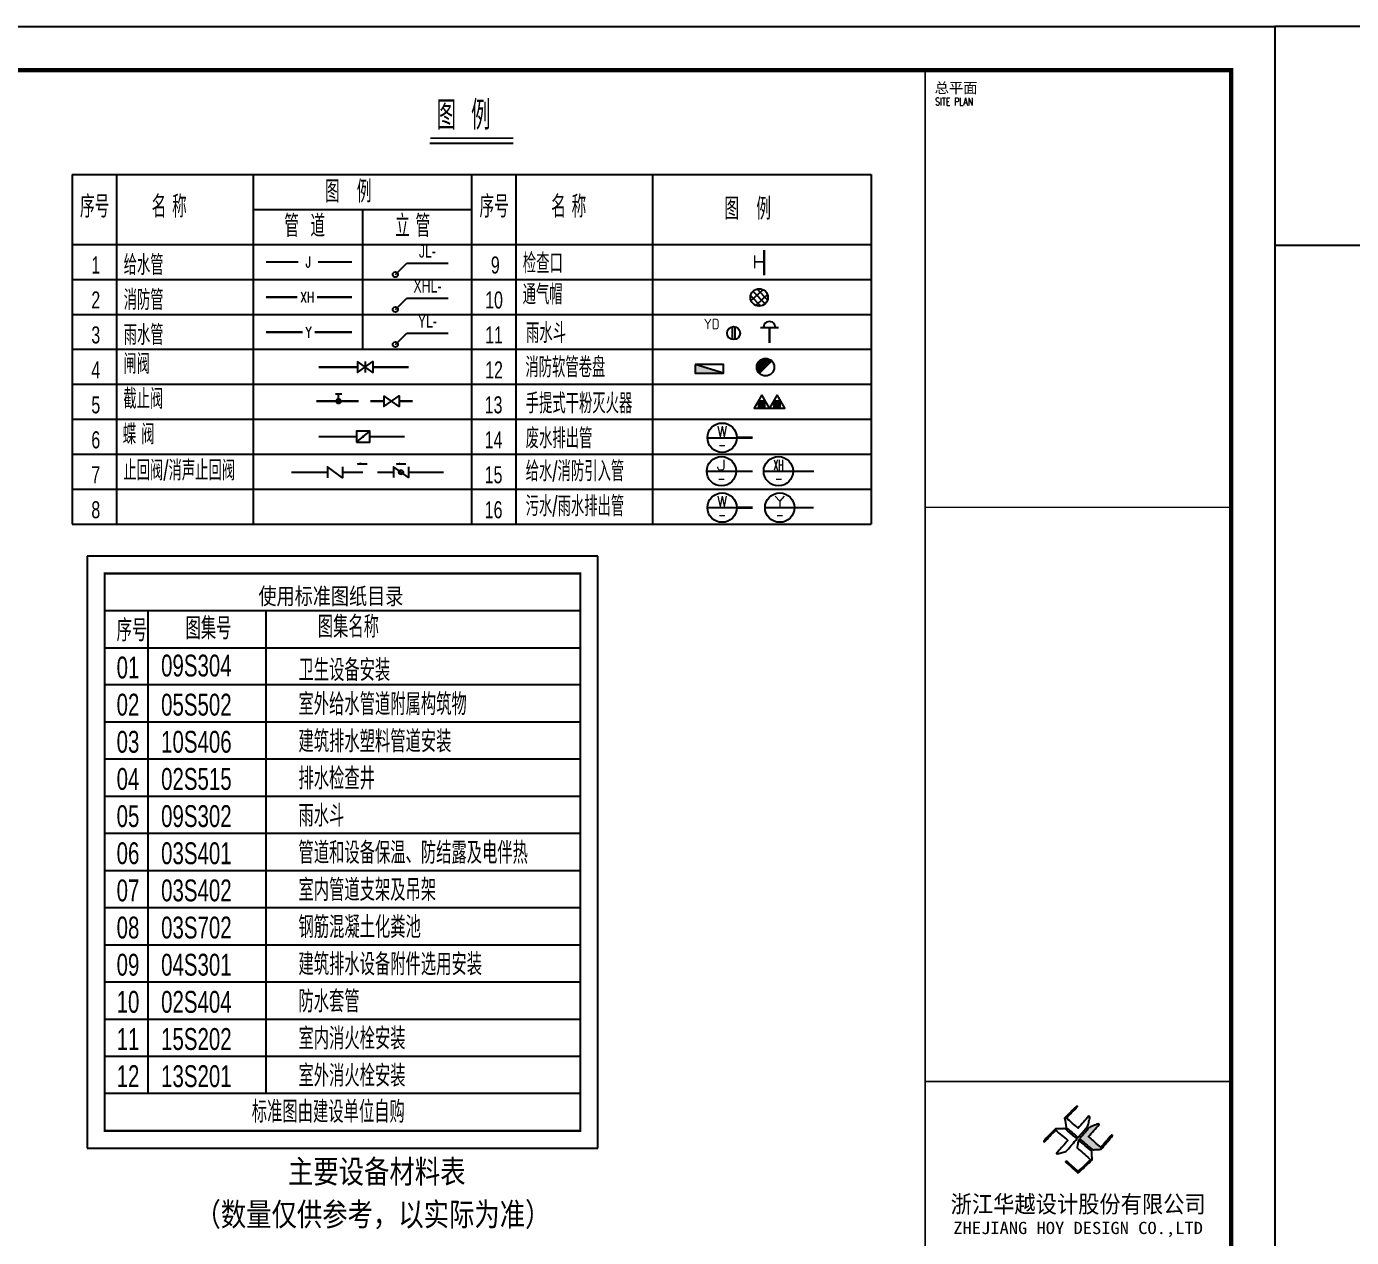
# Model space of a CAD drawing. Extents: x 14033796 to 29392202, y -1365078 to -465345.
# Drawn here: x 14647855 to 14678167, y -600651 to -572943 of the extents above; entities that cross this region are included whole.
import ezdxf
from ezdxf.enums import TextEntityAlignment as Align

# ---------------------------------------------------------------- set-up
doc = ezdxf.new("R2010")
doc.units = 0
doc.header["$LTSCALE"] = 1000
doc.header["$MEASUREMENT"] = 0
doc.linetypes.add('W_P', pattern=[7, 6, -1])
for name, color, linetype in [('JZ_0', 7, 'Continuous'), ('JZ__污水', 2, 'W_P'), ('JZ__污水标注', 2, 'Continuous'), ('JZ__消火栓', 10, 'Continuous'), ('JZ__消火栓标注', 10, 'Continuous'), ('JZ__灭火器', 6, 'Continuous'), ('JZ__给水', 3, 'Continuous'), ('JZ__给水标注', 3, 'Continuous'), ('JZ__雨水', 150, 'W_P'), ('JZ__雨水标注', 150, 'Continuous'), ('JZ_DET1', 8, 'Continuous'), ('JZ_TEXT', 42, 'Continuous'), ('PUB_TEXT', 7, 'Continuous'), ('PUB_TITLE', 4, 'Continuous'), ('TK', 4, 'Continuous'), ('TWT_TAB', 7, 'Continuous'), ('W_DIM', 4, 'Continuous'), ('WP_F', 1, 'Continuous'), ('WP_F_PJ', 7, 'Continuous'), ('WP_F_TXT', 4, 'Continuous'), ('WP_G2', 32, 'Continuous'), ('WP_G2_TXT', 4, 'Continuous'), ('WP_P_PJ', 7, 'Continuous'), ('WP_Y', 6, 'W_P'), ('WP_Y_TXT', 4, 'Continuous')]:
    doc.layers.add(name, color=color, linetype=linetype)
doc.styles.add('-宋体', font='', dxfattribs={"width": 0.8})
doc.styles.add('COMPLEX', font='COMPLEX')
doc.styles.add('DXF', font='ros.shx', dxfattribs={"width": 0.7, "bigfont": 'hzs.shx'})
doc.styles.add('gps_hz', font='hztxt_e.shx', dxfattribs={"width": 0.7, "bigfont": 'hztxt.shx'})
doc.styles.add('HT', font='simhei.ttf', dxfattribs={"width": 0.8})
doc.styles.add('HZ', font='txt_____.ttf', dxfattribs={"bigfont": 'hztxt'})
doc.styles.add('ROMANS', font='romans', dxfattribs={"width": 0.65, "height": 231.275})
doc.styles.get("Standard").update_dxf_attribs({"font": 'gbenor.shx', "bigfont": 'gbcbig.shx'})
doc.styles.add('图签宋体', font='', dxfattribs={"height": 300})
doc.styles.add('图签黑体', font='simhei.ttf', dxfattribs={"height": 550})
doc.styles.get('-宋体').set_extended_font_data('SimSun')
doc.styles.get('图签宋体').set_extended_font_data('NSimSun')

# ---------------------------------------------------------------- blocks, each defined once
blk = doc.blocks.new('污水井编号')
blk.add_line((-336, 0), (336, 0))
blk.add_circle((0, 0), 336)
at = {"style": 'COMPLEX', "width": 0.914422}
blk.add_text('W', height=240, dxfattribs=at).set_placement((-114, 23), (116, 23), align=Align.FIT)
at = {"style": 'COMPLEX', "width": 1.762315}
blk.add_attdef('1', text='', height=230, dxfattribs=at).set_placement((-84, -276), (90, -276), align=Align.FIT)
blk = doc.blocks.new('$QC001_2')
blk.add_line((-141, 59), (141, 341))
at = {"const_width": 200}
blk.add_lwpolyline([(71, 271, 0.668179), (-100, 200, 0.198912), (-71, 129, 1)], format="xyb", dxfattribs=at)
blk.add_circle((0, 200), 200)
at = {"style": 'HZ', "flags": 1}
for tag in ['UNIT', 'WHAT', 'SPEC']:
    blk.add_attdef(tag, (0, 0), '', height=0.0008, dxfattribs=at)
blk = doc.blocks.new('$QC001_5')
blk.add_line((-325, 200), (325, 0))
blk.add_lwpolyline([(325, 0), (325, 200), (-325, 200), (-325, 0)], close=True)
blk.add_solid([(-325, 200), (325, 200), (-325, 200), (325, 0)])
at = {"flags": 1}
for tag in ['UNIT', 'WHAT', 'SPEC']:
    blk.add_attdef(tag, (0, 0), '', height=0.001, dxfattribs=at)
blk = doc.blocks.new('$PS004_0')
at = {"color": 7}
for p, q in [((-0.1, 0.49), (-0.1, -0.49)), ((0.1, 0.49), (0.1, -0.49))]:
    blk.add_line(p, q, dxfattribs=at)
blk.add_circle((0, 0), 0.5)
blk.add_text('YD', height=0.8).set_placement((-2.27, 0.29))
at = {"style": 'HZ', "flags": 1}
for tag in ['UNIT', 'WHAT', 'SPEC']:
    blk.add_attdef(tag, (0, 0), '', height=0.001, dxfattribs=at)
blk = doc.blocks.new('gps_fm_zf')
blk.add_line((0, 125), (0, -125))
blk.add_lwpolyline([(-175, 125), (-175, -125), (175, 125), (175, -125)], close=True)
blk = doc.blocks.new('GPS_fm_jzfx')
for p, q in [((-72, 170), (72, 170)), ((0, 73), (0, 170))]:
    blk.add_line(p, q)
at = {"const_width": 73.1}
blk.add_lwpolyline([(-37, 0, 1), (37, 0, 1)], format="xyb", close=True, dxfattribs=at)
blk = doc.blocks.new('GPS_fm_jzfd')
blk.add_lwpolyline([(-175, 125), (-175, -125), (175, 125), (175, -125)], close=True)
blk = doc.blocks.new('GPS_fm_df')
blk.add_line((-150, -125), (150, 125))
blk.add_lwpolyline([(-150, -125), (150, -125), (150, 125), (-150, 125)], close=True)
at = {"const_width": 29.3}
blk.add_lwpolyline([(-15, 0, 1), (15, 0, 1)], format="xyb", close=True, dxfattribs=at)
blk = doc.blocks.new('GPS_fm_dxf')
for p, q in [((-108, 187), (-25, 208)), ((111, 187), (-108, 187)), ((-25, 208), (-56, 187))]:
    blk.add_line(p, q)
blk.add_lwpolyline([(175, 125), (175, -125), (-175, 125), (-175, -125)])
blk.add_circle((0, 0), 50)
blk = doc.blocks.new('20080403110901')
blk.add_line((-504, 504), (504, 504))
blk.add_circle((0, 504), 504)
at = {"style": 'COMPLEX', "width": 1.058804}
blk.add_text('Y', height=360, dxfattribs=at).set_placement((-171, 539), (174, 539), align=Align.FIT)
at = {"style": 'COMPLEX', "width": 1.762315}
blk.add_attdef('1', text='', height=345, dxfattribs=at).set_placement((-126, 90), (135, 90), align=Align.FIT)
blk = doc.blocks.new('GPS_xf_swxfjbh')
blk.add_line((-336, 0), (336, 0))
blk.add_circle((0, 0), 336)
at = {"style": 'COMPLEX', "width": 0.502932}
blk.add_text('XH', height=240, dxfattribs=at).set_placement((-114, 23), (116, 23), align=Align.FIT)
at = {"style": 'COMPLEX', "width": 1.688885}
blk.add_attdef('1', text='', height=240, dxfattribs=at).set_placement((-84, -276), (90, -276), align=Align.FIT)
blk = doc.blocks.new('GPS_gs_swgsjbh')
blk.add_line((-336, 0), (336, 0))
blk.add_circle((0, 0), 336)
at = {"style": 'COMPLEX', "width": 1.828843}
blk.add_text('J', height=240, dxfattribs=at).set_placement((-114, 23), (116, 23), align=Align.FIT)
at = {"style": 'COMPLEX', "width": 1.762315}
blk.add_attdef('1', text='', height=230, dxfattribs=at).set_placement((-84, -276), (90, -276), align=Align.FIT)
blk = doc.blocks.new('GPS_ws_jxk')
for points, const_width in [([(-220, 0), (0, 0)], 45), ([(-220, 150), (-220, -150)], 25)]:
    blk.add_lwpolyline(points, dxfattribs=dict(const_width=const_width))
blk = doc.blocks.new('GPS_ws_tqm')
for p, q in [((0.81, 3.73), (-1.85, 1.3)), ((-1.4, 3.37), (1.3, 0.55)), ((-0.55, 3.93), (1.88, 1.46)), ((-1.95, 2.37), (0.26, 0.03)), ((1.85, 2.63), (-0.75, 0.19))]:
    blk.add_line(p, q)
blk.add_circle((-0.03, 1.99), 2)
blk = doc.blocks.new('雨水斗xt')
blk.add_line((0, 0), (205, 0))
blk.add_ellipse((103, 0), major_axis=(68.2, 0), ratio=1, start_param=-0.000001, end_param=3.141592)
blk = doc.blocks.new('手提式干粉灭火器')
h = blk.add_hatch()
h.set_pattern_fill('ANSI31', color=256, scale=225.365854, style=0)
h.set_pattern_definition([(45, (276289.086, 185586.136), (-19.9197154, 19.9197154), [])])
h.paths.add_polyline_path([(72, 158), (-72, 158), (-72, 19), (72, 19)])
for points in [[(0, 303), (-175, 0), (175, 0)], [(-72, 19), (72, 19), (72, 158), (-72, 158)]]:
    blk.add_lwpolyline(points, close=True)
blk = doc.blocks.new('A$C053D6479')
at = {"layer": 'PUB_TITLE'}
h = blk.add_hatch(color=256, dxfattribs=at)
h.dxf.hatch_style = 1
edge = h.paths.add_edge_path()
edge.add_spline(control_points=[(1026, 827), (1105, 920), (1188, 1008), (1266, 1102)], knot_values=[13, 13, 13, 13, 14, 14, 14, 14], degree=3, periodic=0)
edge.add_spline(control_points=[(1266, 1102), (1258, 1111), (1249, 1119), (1239, 1116)], knot_values=[12, 12, 12, 12, 13, 13, 13, 13], degree=3, periodic=0)
edge.add_spline(control_points=[(1239, 1116), (1210, 1107), (1179, 1092), (1144, 1077)], knot_values=[11, 11, 11, 11, 12, 12, 12, 12], degree=3, periodic=0)
edge.add_spline(control_points=[(1144, 1077), (1109, 1063), (1069, 1053), (1047, 1038)], knot_values=[10, 10, 10, 10, 11, 11, 11, 11], degree=3, periodic=0)
edge.add_spline(control_points=[(1047, 1038), (1028, 1026), (1007, 992), (991, 972)], knot_values=[9, 9, 9, 9, 10, 10, 10, 10], degree=3, periodic=0)
edge.add_spline(control_points=[(991, 972), (942, 913), (899, 868), (849, 810)], knot_values=[8, 8, 8, 8, 9, 9, 9, 9], degree=3, periodic=0)
edge.add_spline(control_points=[(849, 810), (842, 801), (822, 776), (822, 775)], knot_values=[7, 7, 7, 7, 8, 8, 8, 8], degree=3, periodic=0)
edge.add_spline(control_points=[(822, 775), (823, 771), (848, 752), (859, 744)], knot_values=[6, 6, 6, 6, 7, 7, 7, 7], degree=3, periodic=0)
edge.add_spline(control_points=[(859, 744), (949, 670), (1035, 592), (1122, 521)], knot_values=[5, 5, 5, 5, 6, 6, 6, 6], degree=3, periodic=0)
edge.add_spline(control_points=[(1122, 521), (1153, 527), (1185, 530), (1217, 533)], knot_values=[4, 4, 4, 4, 5, 5, 5, 5], degree=3, periodic=0)
edge.add_spline(control_points=[(1217, 533), (1246, 535), (1293, 532), (1316, 542)], knot_values=[3, 3, 3, 3, 4, 4, 4, 4], degree=3, periodic=0)
edge.add_spline(control_points=[(1316, 542), (1327, 547), (1338, 565), (1349, 579)], knot_values=[2, 2, 2, 2, 3, 3, 3, 3], degree=3, periodic=0)
edge.add_spline(control_points=[(1349, 579), (1423, 670), (1507, 759), (1572, 848)], knot_values=[1, 1, 1, 1, 2, 2, 2, 2], degree=3, periodic=0)
edge.add_spline(control_points=[(1572, 848), (1564, 852), (1561, 861), (1551, 862)], knot_values=[0, 0, 0, 0, 1, 1, 1, 1], degree=3, periodic=0)
edge.add_spline(control_points=[(1551, 862), (1469, 769), (1393, 671), (1310, 579)], knot_values=[15, 15, 15, 15, 16, 16, 16, 16], degree=3, periodic=0)
edge.add_spline(control_points=[(1310, 579), (1216, 662), (1118, 742), (1026, 827)], knot_values=[14, 14, 14, 14, 15, 15, 15, 15], degree=3, periodic=0)
at = {"layer": 'TK'}
for points, knots in [([(1031, 1298), (1066, 1286), (1054, 1262), (1045, 1224), (1036, 1188), (1031, 1158), (1024, 1121), (1020, 1104), (1017, 1085), (1012, 1071), (1004, 1052), (976, 1026), (956, 1003), (906, 946), (866, 899), (814, 839), (806, 829), (789, 806), (787, 806), (777, 804), (728, 856), (719, 864), (651, 922), (580, 978), (514, 1036), (509, 1106), (488, 1176), (479, 1247), (570, 1343), (663, 1436), (758, 1526), (764, 1523), (768, 1518), (774, 1515), (693, 1422), (599, 1343), (520, 1249), (607, 1171), (698, 1096), (789, 1021), (874, 1109), (950, 1206), (1031, 1298)], [0, 0, 0, 0, 1, 1, 1, 2, 2, 2, 3, 3, 3, 4, 4, 4, 5, 5, 5, 6, 6, 6, 7, 7, 7, 8, 8, 8, 9, 9, 9, 10, 10, 10, 11, 11, 11, 12, 12, 12, 13, 13, 13, 14, 14, 14, 14]), ([(555, 949), (624, 891), (699, 833), (760, 773), (689, 691), (614, 604), (539, 517), (529, 505), (516, 487), (506, 482), (492, 475), (469, 472), (452, 467), (416, 456), (383, 448), (342, 438), (323, 433), (297, 422), (293, 440), (291, 452), (313, 470), (322, 480), (400, 566), (477, 652), (553, 736), (460, 815), (366, 894), (270, 970), (183, 883), (101, 791), (16, 703), (-18, 714), (9, 735), (28, 755), (103, 838), (192, 930), (266, 1005), (319, 1009), (387, 1005), (442, 1007), (456, 1008), (472, 1011), (485, 1007), (507, 1000), (534, 967), (555, 949)], [0, 0, 0, 0, 1, 1, 1, 2, 2, 2, 3, 3, 3, 4, 4, 4, 5, 5, 5, 6, 6, 6, 7, 7, 7, 8, 8, 8, 9, 9, 9, 10, 10, 10, 11, 11, 11, 12, 12, 12, 13, 13, 13, 14, 14, 14, 15, 15, 15, 15]), ([(1551, 862), (1561, 861), (1564, 852), (1572, 848), (1507, 759), (1423, 670), (1349, 579), (1338, 565), (1327, 547), (1316, 542), (1293, 532), (1246, 535), (1217, 533), (1185, 530), (1153, 527), (1122, 521), (1035, 592), (949, 670), (859, 744), (848, 752), (823, 771), (822, 775), (822, 776), (842, 801), (849, 810), (899, 868), (942, 913), (991, 972), (1007, 992), (1028, 1026), (1047, 1038), (1069, 1053), (1109, 1063), (1144, 1077), (1179, 1092), (1210, 1107), (1239, 1116), (1249, 1119), (1258, 1111), (1266, 1102), (1188, 1008), (1105, 920), (1026, 827), (1118, 742), (1216, 662), (1310, 579), (1393, 671), (1469, 769), (1551, 862)], [0, 0, 0, 0, 1, 1, 1, 2, 2, 2, 3, 3, 3, 4, 4, 4, 5, 5, 5, 6, 6, 6, 7, 7, 7, 8, 8, 8, 9, 9, 9, 10, 10, 10, 11, 11, 11, 12, 12, 12, 13, 13, 13, 14, 14, 14, 15, 15, 15, 16, 16, 16, 16]), ([(1097, 490), (1100, 425), (1106, 361), (1107, 294), (1018, 207), (925, 121), (830, 33), (818, 21), (800, 0), (787, 0), (768, -1), (725, 49), (712, 60), (662, 103), (616, 143), (568, 186), (545, 207), (518, 224), (499, 250), (501, 259), (511, 261), (516, 267), (609, 192), (696, 111), (785, 33), (883, 118), (977, 208), (1070, 298), (992, 373), (892, 456), (803, 534), (791, 544), (768, 561), (766, 569), (761, 588), (776, 634), (780, 655), (785, 690), (788, 721), (795, 746), (897, 661), (998, 576), (1097, 490)], [0, 0, 0, 0, 1, 1, 1, 2, 2, 2, 3, 3, 3, 4, 4, 4, 5, 5, 5, 6, 6, 6, 7, 7, 7, 8, 8, 8, 9, 9, 9, 10, 10, 10, 11, 11, 11, 12, 12, 12, 13, 13, 13, 14, 14, 14, 14])]:
    blk.add_open_spline(points, degree=3, knots=knots, dxfattribs=at)
blk = doc.blocks.new('GeYuanFrame_50786743', base_point=(20.09, 4.53))
at = {"layer": 'TK'}
blk.add_lwpolyline([(20.09, 4.53), (20.09, 598.53), (861.09, 598.53), (861.09, 4.53)], close=True, dxfattribs=at)
at = {"layer": 'TK', "const_width": 1}
blk.add_lwpolyline([(45.09, 588.53), (851.09, 588.53), (851.09, 14.53), (45.09, 14.53)], close=True, dxfattribs=at)
at = {"layer": 'TK'}
for points, const_width in [([(781.09, 588.53), (781.09, 14.53)], 0.4), ([(781.09, 488.5), (851.09, 488.5)], 0.35), ([(781.09, 357.14), (851.09, 357.14)], 0.35)]:
    blk.add_lwpolyline(points, dxfattribs=dict(at, const_width=const_width))
at = {"layer": 'PUB_TITLE', "xscale": 0.01000000000021828, "yscale": 0.01000000000021828, "zscale": 0.01}
blk.add_blockref('A$C053D6479', (808.19, 336.27), dxfattribs=at)
at = {"layer": 'TK', "style": '图签宋体'}
blk.add_text('总平面', height=2.4, dxfattribs=at).set_placement((783.23, 583.28))
at = {"layer": 'TK', "style": 'ROMANS', "width": 0.76}
blk.add_text('SITE PLAN', height=1.697, dxfattribs=at).set_placement((783.35, 580.49))
at = {"layer": 'TK'}
for s, height, style, width, p in [('浙江华越设计股份有限公司', 3.96, 'HT', 0.9, (816.07, 329.16)), ('ZHEJIANG HOY DESIGN CO.,LTD', 2.8, '图签黑体', 1.11, (816.06, 323.29))]:
    blk.add_text(s, height=height, dxfattribs=dict(at, style=style, width=width)).set_placement(p, align=Align.MIDDLE)

msp = doc.modelspace()

# ---------------------------------------------------------------- linework, layer by layer
at = {"ltscale": 0.5}
msp.add_lwpolyline([(14676416.1, -572942.5), (14676416.1, -577942.5), (14681416.1, -577942.5), (14681416.1, -572942.5)], close=True, dxfattribs=at)
at = {"layer": 'JZ_0', "color": 3}
for p, q in [((14648898.8, -576329.2), (14667178.5, -576329.2)), ((14648898.8, -576329.2), (14648898.8, -584329.2)), ((14649910.6, -576329.2), (14649910.6, -584329.2)), ((14653038.7, -576329.2), (14653038.7, -584329.2)), ((14658038.7, -576329.2), (14658038.7, -584329.2)), ((14659050.4, -576329.2), (14659050.4, -584329.2)), ((14662178.5, -576329.2), (14662178.5, -584329.2)), ((14667178.5, -576329.2), (14667178.5, -584329.2)), ((14653038.7, -577129.2), (14658038.7, -577129.2)), ((14655538.7, -577129.2), (14655538.7, -580329.2)), ((14648898.8, -577929.2), (14667178.5, -577929.2)), ((14648898.8, -584329.2), (14667178.5, -584329.2))]:
    msp.add_line(p, q, dxfattribs=at)
at = {"layer": 'JZ__污水', "const_width": 60}
for points in [[(14664103.7, -582351.2), (14664465.6, -582351.2)], [(14664103.7, -583951.2), (14664465.6, -583951.2)]]:
    msp.add_lwpolyline(points, dxfattribs=at)
at = {"layer": 'JZ__消火栓', "const_width": 50}
msp.add_lwpolyline([(14665392, -583119.2), (14665869.4, -583119.2)], dxfattribs=at)
at = {"layer": 'JZ__给水'}
for p, q in [((14655427, -582955), (14655509.8, -582934.3)), ((14655645.7, -582955), (14655427, -582955)), ((14655509.8, -582934.3), (14655478.6, -582955))]:
    msp.add_line(p, q, dxfattribs=at)
at = {"layer": 'JZ__给水', "const_width": 50}
for points in [[(14664732.5, -578633), (14664732.5, -578054)], [(14664851.8, -580181.6), (14664851.8, -579828.8)], [(14654536.3, -580735.2), (14655430.6, -580735.2)], [(14655780.6, -580735.2), (14656597.1, -580735.2)], [(14654486.9, -581515.7), (14655453.4, -581515.7)], [(14655722.8, -581515.7), (14656027.2, -581515.7)], [(14656377.2, -581515.7), (14656687, -581515.7)], [(14654536.3, -582326.1), (14655407.9, -582326.1)], [(14655707.9, -582326.1), (14656503.8, -582326.1)], [(14653914.2, -583142.4), (14654738, -583142.4)], [(14655088, -583142.4), (14655549.8, -583142.4)], [(14655884.1, -583142.4), (14656253.9, -583142.4)], [(14656596.9, -583142.4), (14657400, -583142.4)], [(14664089.1, -583119.2), (14664465, -583119.2)]]:
    msp.add_lwpolyline(points, dxfattribs=at)
at = {"layer": 'JZ__给水'}
msp.add_lwpolyline([(14655088, -583017.4), (14655088, -583267.4), (14654738, -583017.4), (14654738, -583267.4)], dxfattribs=at)
at = {"layer": 'JZ__雨水', "const_width": 50}
msp.add_lwpolyline([(14665422.5, -583951.2), (14665862.1, -583951.2)], dxfattribs=at)
at = {"layer": 'JZ_DET1'}
for p, q in [((14648898.8, -578729.2), (14667178.5, -578729.2)), ((14648898.8, -579529.2), (14667178.5, -579529.2)), ((14648898.8, -580329.2), (14667178.5, -580329.2)), ((14648898.8, -581129.2), (14667178.5, -581129.2)), ((14648898.8, -581929.2), (14667178.5, -581929.2)), ((14648898.8, -582729.2), (14667178.5, -582729.2)), ((14648898.8, -583529.2), (14667178.5, -583529.2))]:
    msp.add_line(p, q, dxfattribs=at)
at = {"layer": 'JZ_TEXT'}
for p, q in [((14657085.4, -575610), (14658991.9, -575610)), ((14660525.7, -586314.9), (14649641.7, -586314.9)), ((14650641.7, -597359.4), (14650641.7, -586309.4)), ((14653341.7, -597359.4), (14653341.7, -586309.4)), ((14660525.7, -587164.9), (14649641.7, -587164.9)), ((14660525.7, -588009.4), (14649641.7, -588009.4)), ((14660525.7, -588859.4), (14649641.7, -588859.4)), ((14660525.7, -589709.4), (14649641.7, -589709.4)), ((14660525.7, -590559.4), (14649641.7, -590559.4)), ((14660525.7, -591409.4), (14649641.7, -591409.4)), ((14660525.7, -592259.4), (14649641.7, -592259.4)), ((14660525.7, -593109.4), (14649641.7, -593109.4)), ((14660525.7, -593959.4), (14649641.7, -593959.4)), ((14660525.7, -594809.4), (14649641.7, -594809.4)), ((14660525.7, -595659.4), (14649641.7, -595659.4)), ((14660525.7, -596509.4), (14649641.7, -596509.4)), ((14660525.7, -597359.4), (14649641.7, -597359.4))]:
    msp.add_line(p, q, dxfattribs=at)
at = {"layer": 'JZ_TEXT', "const_width": 41.7}
msp.add_lwpolyline([(14657094.4, -575498.2), (14658995.5, -575498.2)], dxfattribs=at)
at = {"layer": 'PUB_TEXT', "color": 8}
for p, q in [((14660925.7, -585059.4), (14649241.7, -585059.4)), ((14649241.7, -585059.4), (14649241.7, -598609.4)), ((14660925.7, -598609.4), (14660925.7, -585059.4)), ((14660525.7, -585459.4), (14649641.7, -585459.4)), ((14649241.7, -598609.4), (14660925.7, -598609.4))]:
    msp.add_line(p, q, dxfattribs=at)
at = {"layer": 'PUB_TEXT', "color": 8, "const_width": 50}
msp.add_lwpolyline([(14660525.7, -598209.4), (14660525.7, -585459.4), (14649641.7, -585459.4), (14649641.7, -598209.4), (14660525.7, -598209.4)], dxfattribs=at)
at = {"layer": 'W_DIM'}
for p, q in [((14656293.2, -578619.3), (14656552.5, -578359.9)), ((14656552.5, -578359.9), (14657502.5, -578359.9)), ((14656293.2, -579419.3), (14656552.5, -579159.9)), ((14656552.5, -579159.9), (14657502.5, -579159.9)), ((14656293.2, -580219.3), (14656552.5, -579959.9)), ((14656552.5, -579959.9), (14657502.5, -579959.9))]:
    msp.add_line(p, q, dxfattribs=at)
for centre in [(14656293.2, -578619.3), (14656293.2, -579419.3), (14656293.2, -580219.3)]:
    msp.add_circle(centre, 60, dxfattribs=at)
at = {"layer": 'WP_F', "const_width": 50}
for points in [[(14653330.8, -579135.5), (14654050.6, -579135.5)], [(14654500.6, -579135.5), (14655304.4, -579135.5)]]:
    msp.add_lwpolyline(points, dxfattribs=at)
at = {"layer": 'WP_G2', "const_width": 50}
for points in [[(14653330.8, -578330.2), (14654077.4, -578330.2)], [(14654527.4, -578330.2), (14655304.4, -578330.2)]]:
    msp.add_lwpolyline(points, dxfattribs=at)
at = {"layer": 'WP_Y', "const_width": 50}
for points in [[(14653330.8, -579938.2), (14654171.2, -579938.2)], [(14654446.2, -579938.2), (14655304.4, -579938.2)]]:
    msp.add_lwpolyline(points, dxfattribs=at)

# ---------------------------------------------------------------- block references
at = {"xscale": 100, "yscale": 100, "zscale": 100}
msp.add_blockref('GeYuanFrame_50786743', (14592316.1, -632342.5), dxfattribs=at)
at = {"layer": 'JZ__污水标注'}
msp.add_blockref('GPS_ws_jxk', (14664732.5, -578326.9), dxfattribs=at)
at = {"layer": 'JZ__污水标注', "color": 0, "xscale": 100, "yscale": 100, "zscale": 100}
msp.add_blockref('GPS_ws_tqm', (14664619.9, -579340.4), dxfattribs=at)
at = {"layer": 'JZ__污水标注', "xscale": 2, "yscale": 2, "zscale": 2}
msp.add_blockref('雨水斗xt', (14664645.3, -579828.8), dxfattribs=at)
at = {"layer": 'JZ__污水标注'}
ref = msp.add_blockref('污水井编号', (14663767.7, -582351.2), dxfattribs=at)
ref.add_attrib('1', '-', dxfattribs={"layer": '0', "height": 230, "style": 'COMPLEX', "width": 0.881157}).set_placement((14663684, -582627), (14663857.7, -582627), align=Align.FIT)
ref = msp.add_blockref('污水井编号', (14663767.7, -583951.2), dxfattribs=at)
ref.add_attrib('1', '-', dxfattribs={"layer": '0', "height": 230, "style": 'COMPLEX', "width": 0.881157}).set_placement((14663684, -584227), (14663857.7, -584227), align=Align.FIT)
at = {"layer": 'JZ__消火栓标注'}
ref = msp.add_blockref('GPS_xf_swxfjbh', (14665056, -583119.2), dxfattribs=at)
ref.add_attrib('1', '-', dxfattribs={"layer": '0', "height": 240, "style": 'COMPLEX', "width": 0.844442}).set_placement((14664981.3, -583400.9), (14665155, -583400.9), align=Align.FIT)
at = {"layer": 'JZ__灭火器'}
for p in [(14664675.3, -581673.6), (14665025.1, -581673.6)]:
    msp.add_blockref('手提式干粉灭火器', p, dxfattribs=at)
at = {"layer": 'JZ__给水'}
for name, p in [('gps_fm_zf', (14655605.6, -580735.2)), ('GPS_fm_jzfx', (14654994.5, -581515.7)), ('GPS_fm_jzfd', (14656202.2, -581515.7)), ('GPS_fm_df', (14655557.9, -582326.1))]:
    msp.add_blockref(name, p, dxfattribs=at)
at = {"layer": 'JZ__给水', "xscale": 0.9800000004470348, "yscale": 0.9800000004470348, "zscale": 0.9800000004470348}
msp.add_blockref('GPS_fm_dxf', (14656425.4, -583142.4), dxfattribs=at)
at = {"layer": 'JZ__给水标注'}
ref = msp.add_blockref('GPS_gs_swgsjbh', (14663753.1, -583119.2), dxfattribs=at)
ref.add_attrib('1', '-', dxfattribs={"layer": '0', "height": 230, "style": 'COMPLEX', "width": 0.881157}).set_placement((14663669.4, -583395), (14663843.1, -583395), align=Align.FIT)
at = {"layer": 'JZ__雨水标注'}
ref = msp.add_blockref('20080403110901', (14665086.5, -584287.2), dxfattribs=dict(at, xscale=0.6666666679084301, yscale=0.6666666679084301, zscale=0.6666666679084301))
ref.add_attrib('1', '-', dxfattribs={"layer": '0', "height": 230, "style": 'COMPLEX', "width": 0.881157}).set_placement((14665002.7, -584227), (14665176.5, -584227), align=Align.FIT)
at = {"layer": 'WP_F_PJ', "rotation": 180}
msp.add_blockref('$QC001_5', (14663474.7, -580676.8), dxfattribs=at)
at = {"layer": 'WP_F_PJ'}
msp.add_blockref('$QC001_2', (14664761.9, -580936.7), dxfattribs=at)
at = {"layer": 'WP_P_PJ', "xscale": 300, "yscale": 300, "zscale": 300}
msp.add_blockref('$PS004_0', (14664031.1, -579957.3), dxfattribs=at)

# ---------------------------------------------------------------- texts
at = {"layer": 'JZ_TEXT'}
for s, height, style, width, p in [('图  例', 666.67, 'DXF', 0.7, (14657236, -575306.8)), ('图   例', 504.17, 'DXF', 0.7, (14654682.9, -576971.9)), ('序号', 504.17, 'DXF', 0.7, (14649079.7, -577314.6)), ('名 称', 504.17, 'DXF', 0.7, (14650719, -577314.6)), ('序号', 504.17, 'DXF', 0.7, (14658219.5, -577314.6)), ('名 称', 504.17, 'DXF', 0.7, (14659858.9, -577314.6)), ('图   例', 504.17, 'DXF', 0.7, (14663822.7, -577364.8)), ('管  道', 504.17, 'DXF', 0.7, (14653752.9, -577758.4)), ('立 管', 504.17, 'DXF', 0.7, (14656287.7, -577758.4)), ('给水管', 458.33, 'DXF', 0.7, (14650077.9, -578628.5)), ('检查口', 458.33, 'DXF', 0.7, (14659210.3, -578589.2)), ('消防管', 458.33, 'DXF', 0.7, (14650077.9, -579428.5)), ('通气帽', 458.33, 'DXF', 0.7, (14659205.3, -579304)), ('雨水管', 458.33, 'DXF', 0.7, (14650077.9, -580228.5)), ('雨水斗', 458.33, 'DXF', 0.7, (14659284.3, -580185.1)), ('闸阀', 458.33, 'DXF', 0.7, (14650070.5, -580892.2)), ('消防软管卷盘', 458.33, 'DXF', 0.7, (14659267.7, -580969.6)), ('截止阀', 458.33, 'DXF', 0.7, (14650070.5, -581692.2)), ('手提式干粉灭火器', 458.33, 'DXF', 0.7, (14659275.7, -581795.1)), ('蝶 阀', 458.33, 'DXF', 0.7, (14650057.4, -582504.4)), ('废水排出管', 458.33, 'DXF', 0.7, (14659275.7, -582595.1)), ('止回阀/消声止回阀', 458.33, 'DXF', 0.7, (14650070.5, -583330.2)), ('给水/消防引入管', 458.33, 'DXF', 0.7, (14659275.7, -583348)), ('污水/雨水排出管', 458.33, 'DXF', 0.7, (14659275.7, -584148)), ('使用标准图纸目录', 380, '-宋体', 0.8, (14653160.2, -586165.8)), ('序号', 500, 'gps_hz', 0.7, (14649916.9, -587009.4)), ('图集号', 500, 'gps_hz', 0.7, (14651493.6, -586964.8)), ('图集名称', 500, 'gps_hz', 0.7, (14654518.9, -586929.3)), ('01', 500, 'gps_hz', 0.7, (14649916.9, -587859.4)), ('09S304', 500, 'gps_hz', 0.7, (14650934.4, -587814.8)), ('卫生设备安装', 500, 'gps_hz', 0.7, (14654076.9, -587919.5)), ('02', 500, 'gps_hz', 0.7, (14649916.9, -588709.4)), ('05S502', 500, 'gps_hz', 0.7, (14650934.4, -588709.4)), ('室外给水管道附属构筑物', 500, 'gps_hz', 0.7, (14654076.9, -588700.2)), ('03', 500, 'gps_hz', 0.7, (14649916.9, -589559.4)), ('10S406', 500, 'gps_hz', 0.7, (14650934.4, -589559.4)), ('建筑排水塑料管道安装', 500, 'gps_hz', 0.7, (14654076.9, -589550.2)), ('排水检查井', 500, 'gps_hz', 0.7, (14654076.9, -590400.2)), ('04', 500, 'gps_hz', 0.7, (14649916.9, -590409.4)), ('02S515', 500, 'gps_hz', 0.7, (14650934.4, -590409.4)), ('05', 500, 'gps_hz', 0.7, (14649916.9, -591259.4)), ('09S302', 500, 'gps_hz', 0.7, (14650934.4, -591259.4)), ('雨水斗', 500, 'gps_hz', 0.7, (14654076.9, -591250.2)), ('06', 500, 'gps_hz', 0.7, (14649916.9, -592109.4)), ('03S401', 500, 'gps_hz', 0.7, (14650934.4, -592109.4)), ('管道和设备保温、防结露及电伴热', 500, 'gps_hz', 0.7, (14654076.9, -592100.2)), ('07', 500, 'gps_hz', 0.7, (14649916.9, -592959.4)), ('03S402', 500, 'gps_hz', 0.7, (14650934.4, -592959.4)), ('室内管道支架及吊架', 500, 'gps_hz', 0.7, (14654076.9, -592950.2)), ('08', 500, 'gps_hz', 0.7, (14649916.9, -593809.4)), ('03S702', 500, 'gps_hz', 0.7, (14650934.4, -593809.4)), ('钢筋混凝土化粪池', 500, 'gps_hz', 0.7, (14654076.9, -593800.2)), ('建筑排水设备附件选用安装', 500, 'gps_hz', 0.7, (14654076.9, -594650.2)), ('09', 500, 'gps_hz', 0.7, (14649916.9, -594659.4)), ('04S301', 500, 'gps_hz', 0.7, (14650934.4, -594659.4)), ('10', 500, 'gps_hz', 0.7, (14649916.9, -595509.4)), ('02S404', 500, 'gps_hz', 0.7, (14650934.4, -595509.4)), ('防水套管', 500, 'gps_hz', 0.7, (14654076.9, -595500.2)), ('11', 500, 'gps_hz', 0.7, (14649916.9, -596359.4)), ('15S202', 500, 'gps_hz', 0.7, (14650934.4, -596359.4)), ('室内消火栓安装', 500, 'gps_hz', 0.7, (14654076.9, -596350.2)), ('12', 500, 'gps_hz', 0.7, (14649916.9, -597209.4)), ('13S201', 500, 'gps_hz', 0.7, (14650934.4, -597209.4)), ('室外消火栓安装', 500, 'gps_hz', 0.7, (14654076.9, -597200.2)), ('标准图由建设单位自购', 500, 'gps_hz', 0.7, (14653009.6, -598025.8))]:
    msp.add_text(s, height=height, dxfattribs=dict(at, style=style, width=width)).set_placement(p)
at = {"layer": 'JZ_TEXT', "color": 2, "style": 'DXF', "width": 0.7}
for s, height, p in [('1', 389.6, (14649338.6, -578594.7)), ('9', 389.6, (14658478.5, -578594.7)), ('2', 389.6, (14649338.6, -579394.7)), ('10', 389.58, (14658348.2, -579394.7)), ('3', 389.6, (14649338.6, -580194.7)), ('11', 389.58, (14658348.2, -580194.7)), ('4', 389.6, (14649338.6, -580994.7)), ('12', 389.58, (14658348.2, -580994.7)), ('5', 389.6, (14649338.6, -581794.7)), ('13', 389.58, (14658337.5, -581794.7)), ('6', 389.6, (14649338.6, -582594.7)), ('14', 389.58, (14658337.5, -582594.7)), ('7', 389.6, (14649338.6, -583394.7)), ('15', 389.58, (14658337.5, -583394.7)), ('8', 389.6, (14649338.6, -584194.7)), ('16', 389.58, (14658337.5, -584194.7))]:
    msp.add_text(s, height=height, dxfattribs=at).set_placement(p)
at = {"layer": 'TWT_TAB', "style": '-宋体', "width": 0.8}
for s, height, p in [('主要设备材料表', 531.65, (14653837.5, -599408.1)), ('（数量仅供参考，以实际为准）', 531.646, (14651720.3, -600388.1))]:
    msp.add_text(s, height=height, dxfattribs=at).set_placement(p)
at = {"layer": 'W_DIM', "style": 'gps_hz', "width": 0.7}
for s, p in [('JL-', (14657027.5, -578319.9)), ('XHL-', (14657027.5, -579119.9)), ('YL-', (14657027.5, -579919.9))]:
    msp.add_text(s, height=300, dxfattribs=at).set_placement(p, align=Align.BOTTOM_CENTER)
at = {"layer": 'WP_F_TXT', "style": 'HZ', "width": 0.7}
msp.add_text('XH', height=250, dxfattribs=at).set_placement((14654275.6, -579135.5), align=Align.MIDDLE)
at = {"layer": 'WP_G2_TXT', "style": 'HZ', "width": 0.7}
msp.add_text('J', height=250, dxfattribs=at).set_placement((14654302.4, -578330.2), align=Align.MIDDLE)
at = {"layer": 'WP_Y_TXT', "style": 'HZ', "width": 0.7}
msp.add_text('Y', height=250, dxfattribs=at).set_placement((14654308.7, -579938.2), align=Align.MIDDLE)

doc.saveas('drawing.dxf')
